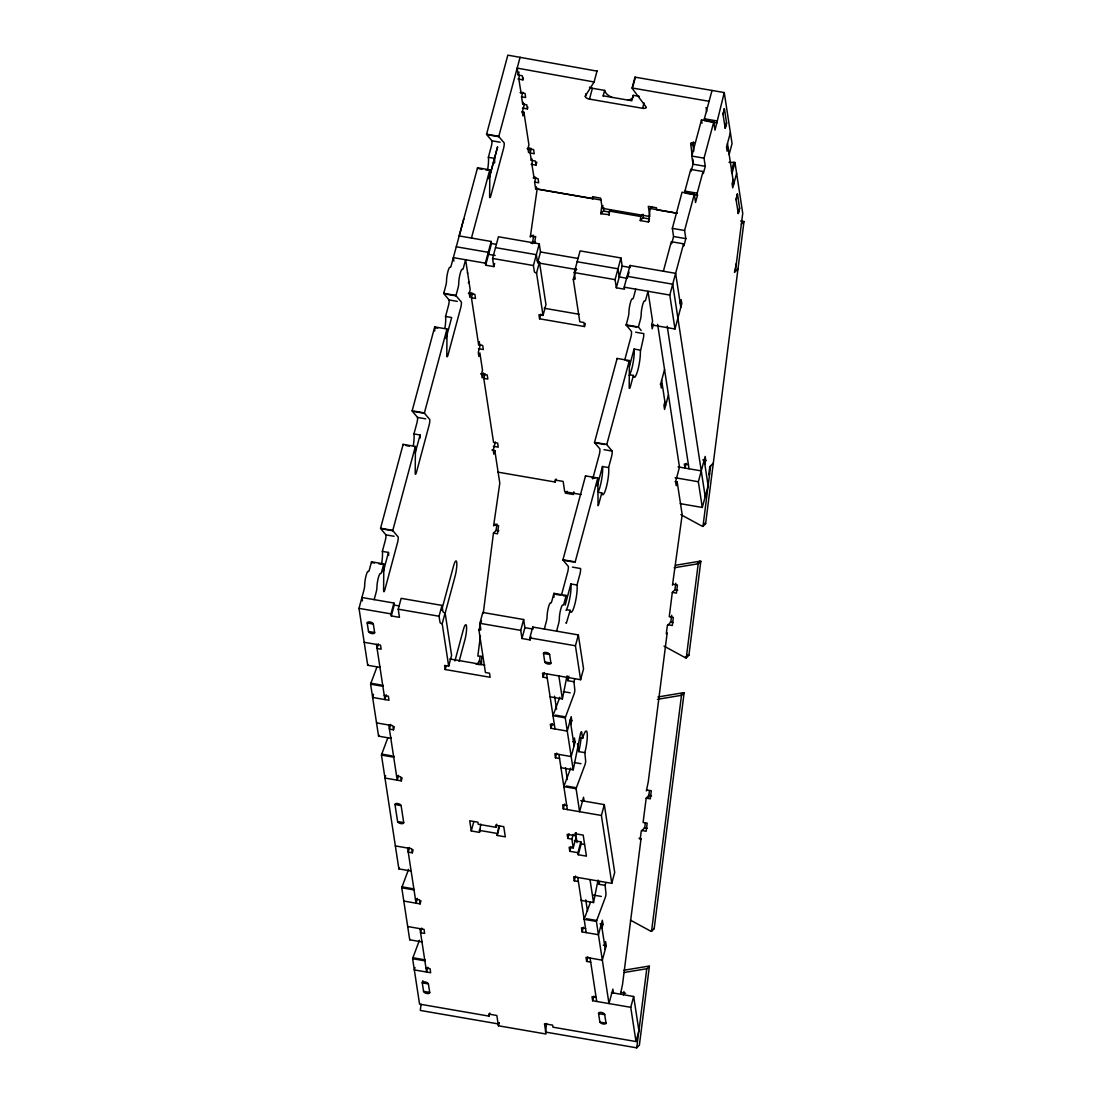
<?xml version="1.0" encoding="UTF-8"?>
<svg xmlns="http://www.w3.org/2000/svg" width="1103" height="1103" viewBox="0 0 1103 1103"><rect width="100%" height="100%" fill="white"/><g stroke="black" fill="none" stroke-linecap="round" stroke-linejoin="round"><path stroke-width="1.5" d="M434.747 330.955L434.775 327.632A4.233 0.745 -80.2 0 0 434.72 326.902L446.977 329.025A4.233 0.745 -80.2 0 1 447.018 329.756L446.798 356.324A4.205 0.745 -80.2 0 0 448.08 354.739L460.723 307.737A4.205 0.745 -80.2 0 0 461.385 302.084L456.132 295.88A4.205 0.745 -80.2 0 1 456.008 295.452L458.062 287.828A4.205 0.745 -80.2 0 0 458.765 283.057A8.424 1.475 -80.2 0 1 460.185 273.53A8.424 1.475 -80.2 0 1 462.433 269.422A4.205 0.745 -80.2 0 0 463.563 267.381L465.618 259.743L470.181 289.62L469.216 293.233L469.837 297.3L471.133 292.488M553.94 597.399L553.968 594.076A4.205 0.731 -80.2 0 0 553.927 593.345L566.17 595.455A4.205 0.731 -80.2 0 1 566.225 596.185L563.302 595.689M598.736 492.352L601.797 492.889A14.78 2.592 -80.2 0 0 602.969 494.709A14.739 2.578 -80.2 0 0 607.229 483.376A14.739 2.578 -80.2 0 0 608.608 467.575L611.517 456.725A4.205 0.731 -80.2 0 0 612.124 453.567L612.179 451.072L606.94 444.867A4.178 0.731 -80.2 0 1 606.802 444.44L594.558 442.317L617.129 358.434L629.372 360.557A4.205 0.731 -80.2 0 1 629.427 361.288L629.193 387.856A4.164 0.731 -80.2 0 0 629.523 388.38L629.689 388.242A4.191 0.731 -80.2 0 0 630.296 386.905L633.398 375.434A14.725 2.578 -80.2 0 0 637.548 371.091A14.725 2.578 -80.2 0 0 640.347 351.747L643.118 339.269A4.219 0.745 -80.2 0 0 643.711 336.125L643.78 333.616L635.618 332.21M500.114 142.232L491.952 140.812L486.699 134.621A4.205 0.745 -80.2 0 1 486.575 134.18L507.835 55.15L597.013 71.13M581.06 737.769L580.854 739.975A14.753 2.592 -80.2 0 1 578.703 751.598L584.824 752.646L585.693 761.263A4.205 0.731 -80.2 0 1 585.1 764.407L576.386 787.776A4.247 0.745 -80.2 0 0 576.097 788.728L579.613 811.698L583.515 797.235L584.135 801.302L581.212 800.806M421.084 1004.254L420.298 1010.431L497.894 1023.846L498.777 1022.936M482.356 656.354L477.833 656.092L480.439 635.604M483.252 613.392L493.455 533.094L496.102 530.378L498.832 530.846M537.285 188.034L530.295 237.104L532.06 235.284M480.081 656.506L479.447 661.483L477.682 663.289M496.074 530.571L496.929 523.939M532.515 243.708L533.604 235.173M481.914 656.809L480.894 664.902L481.777 663.992M493.455 533.094L497.536 533.811L498.57 525.704L493.675 524.863M534.486 242.977L535.7 236.442M609.407 214.699L600.79 213.748L601.645 206.992M600.79 213.748L603.438 211.031L603.865 207.654M573.822 491.814L573.477 494.516L565.301 493.11L567.066 491.29M608.966 215.154L609.476 211.114L610.8 209.749M649.322 221.083L648.44 221.979L640.264 220.572L640.788 216.519L642.994 214.258M640.264 220.572L642.911 217.843L643.297 214.809M546.619 1023.474L545.53 1032.077L636.734 1047.85L639.382 1045.134L649.391 966.242A4.205 4.012 44 0 0 648.206 966.2L623.898 970.254M648.44 221.979L650.15 208.481L651.735 206.854M620.617 993.431L622.533 984.414L641.05 838.638L639.009 838.28M646.344 790.948L648.247 781.944L667.177 632.901L666.295 633.798L667.329 625.704L669.976 622.988M672.472 585.21L682.192 514.701L677.201 482.052L675.16 481.694M651.556 795.897L648.84 795.415L646.193 798.145L643.104 822.438L647.185 823.141L646.165 831.248L641.45 830.421M677.697 590.16L674.967 589.678L672.32 592.408L669.245 616.701L673.326 617.404L672.292 625.498L667.577 624.684M623.498 994.865L623.94 991.487M644.717 827.815L645.365 822.755M648.578 797.441L649.433 790.699M670.858 622.078L671.713 615.336M674.926 590.022L675.794 583.266M636.734 1047.85L646.744 968.958L649.391 966.242M630.392 920.123L650.384 930.987A4.205 4.026 44.5 0 0 651.528 931.359L681.475 695.552L684.122 692.836A4.205 4.012 44.2 0 0 682.936 692.794L657.981 696.958M664.006 646.11L685.115 657.581A4.205 4.012 44.1 0 0 686.259 657.953L698.185 564.005L700.832 561.289A4.219 4.026 44.4 0 0 699.647 561.248L675.519 565.274M680.882 514.646L701.825 526.034A4.205 4.012 44.2 0 0 702.969 526.407L710.663 465.811M735.343 271.49L742.733 213.306L734.956 162.472A4.219 1.93 15.1 0 0 733.798 162.362L729 162.362M651.528 931.359L654.176 928.643L684.122 692.836M686.259 657.953L688.906 655.237L700.832 561.289M702.969 526.407L705.617 523.691L744.001 221.524L740.623 220.945M566.887 676.429L562.627 697.799A4.205 0.731 -80.2 0 1 562.365 698.916L550.107 696.806M598.047 880.056L593.524 902.544L581.267 900.434L581.474 899.607M519.348 74.907L518.851 79.154L521.085 93.107L521.595 92.459M532.404 160.183L531.908 164.416L534.128 178.369L534.941 176.811M380.108 666.846A4.205 0.731 -80.2 0 1 379.97 667.384L367.713 665.274L358.999 608.36L363.976 589.884A4.205 0.745 -80.2 0 0 364.679 585.114A8.424 1.475 -80.2 0 1 366.099 575.587A8.424 1.475 -80.2 0 1 368.347 571.478A4.205 0.745 -80.2 0 0 369.477 569.438L371.532 561.799L383.775 563.923A4.219 0.745 -80.2 0 1 383.83 564.653L383.596 591.222A4.205 0.745 -80.2 0 0 384.878 589.65L397.521 542.648A4.205 0.745 -80.2 0 0 398.183 536.996L392.944 530.791A4.205 0.745 -80.2 0 1 392.806 530.364L415.376 446.467L403.133 444.357L380.563 528.24A4.205 0.745 -80.2 0 0 380.687 528.668L385.94 534.872L394.102 536.279M425.703 418.837L417.541 417.417L412.288 411.226A4.205 0.731 -80.2 0 1 412.164 410.785L434.72 326.902M457.304 301.381L449.128 299.975L443.889 293.77A4.205 0.745 -80.2 0 1 443.751 293.343L445.805 285.705A4.205 0.745 -80.2 0 0 446.522 280.948A8.424 1.475 -80.2 0 1 447.942 271.407A8.424 1.475 -80.2 0 1 450.189 267.312A4.205 0.745 -80.2 0 0 451.306 265.258L477.544 167.753L489.787 169.862A4.205 0.745 -80.2 0 1 489.842 170.607L489.608 197.175A4.205 0.745 -80.2 0 0 490.89 195.589L503.533 148.588A4.205 0.745 -80.2 0 0 504.195 142.935L498.956 136.731A4.205 0.745 -80.2 0 1 498.818 136.303L520.092 57.273M463.784 218.89L459.193 235.932L491.18 241.474L491.497 243.501L485.665 265.203L493.827 266.609L494.668 263.507M381.748 562.916A14.739 2.578 -80.2 0 0 382.355 551.376L385.278 540.525A4.205 0.745 -80.2 0 0 385.94 534.872M413.349 445.474A14.739 2.578 -80.2 0 0 413.956 433.92L416.879 423.069A4.205 0.745 -80.2 0 0 417.541 417.417M444.95 328.018A14.739 2.578 -80.2 0 0 445.557 316.464L448.466 305.628A4.205 0.745 -80.2 0 0 449.128 299.975M487.747 169.007A14.739 2.578 -80.2 0 0 488.367 157.315L491.29 146.465A4.205 0.745 -80.2 0 0 491.952 140.812M374.179 599.632L376.22 592.008A4.205 0.745 -80.2 0 0 376.881 588.285L377.047 585.141A8.424 1.475 -80.2 0 1 380.163 573.546L380.825 573.629A4.205 0.745 -80.2 0 0 381.721 571.547L383.775 563.923M415.376 446.467A4.233 0.745 -80.2 0 1 415.431 447.211L415.197 473.78A4.205 0.745 -80.2 0 0 416.479 472.194L429.122 425.193A4.205 0.745 -80.2 0 0 429.784 419.54L424.531 413.335A4.205 0.731 -80.2 0 1 424.407 412.908L446.977 329.025M471.45 238.055L489.787 169.862M383.182 572.112L388.477 552.438L382.355 551.376M415.279 452.823L420.078 434.982L413.956 433.92M445.998 338.621L451.678 317.526L445.557 316.464M488.987 178.865L497.591 146.837L489.194 178.093M518.038 79.002L522.946 79.857L522.312 75.776L518.231 75.073L519.044 72.067M522.946 79.857L523.429 78.051M522.491 108.066L527.386 108.921L526.765 104.84L522.684 104.137L521.554 96.802L522.767 92.28M522.684 104.137L523.167 102.331M378.315 643.835L377.074 648.481L381.155 649.198L380.535 645.117L364.197 642.291M478.426 348.7L483.335 349.541L482.7 345.473L478.619 344.756L471.422 297.755L472.677 293.108M524.49 103.792L522.326 111.83L522.96 115.898L523.925 112.285L521.884 111.927M480.398 624.656L478.936 630.089L485.43 672.513L489.511 673.216L490.146 677.283L445.226 669.521L444.606 665.44L448.687 666.157L451.596 655.306L445.116 612.882A2.109 0.965 15.1 0 1 442.91 611.517L441.972 605.409L401.147 598.35L398.224 609.187L399.465 617.335L391.303 615.929L390.986 613.888L393.909 603.038L361.922 597.509L362.446 600.901M485.665 265.203L485.348 263.162L491.18 241.474M527.386 108.921L527.868 107.101M391.303 615.929L394.226 605.078L393.909 603.038M373.503 694.228L372.635 697.441L388.973 700.267L388.353 696.2L384.258 695.483M493.827 266.609L492.586 258.46L498.418 236.773L539.257 243.832L540.498 251.98L537.575 262.817L576.786 269.601M529.854 147.733L528.558 152.545L527.937 148.478L528.916 144.865L523.925 112.285M478.619 344.756L479.46 341.668M531.094 164.278L535.989 165.133L535.369 161.052L531.288 160.349L530.157 153.014L531.37 148.491M386.188 694.738L384.892 699.564L376.454 644.414M480.481 344.233L478.275 352.45L478.895 356.517L479.874 352.905L482.521 370.222L481.542 373.834L482.163 377.902L483.486 372.979M531.288 160.349L531.77 158.542M535.989 165.133L536.803 162.113M593.304 196.941L592.807 198.747L535.644 188.861L534.61 182.064L535.824 177.555M390.655 724.437L389.4 729.083L393.495 729.8L394.322 726.698M493.358 446.301L498.266 447.156L497.646 443.075L493.551 442.372L483.762 378.357L485.017 373.71M535.644 188.861L536.223 186.683M385.623 775.63L384.975 778.042L401.299 780.869L402.112 777.863M448.687 666.157L442.193 623.733A2.109 0.965 15.1 0 1 440 622.354L439.063 616.246L441.972 605.409M585.335 323.455L584.493 326.557L539.574 318.795L538.953 314.713L543.034 315.43L536.554 273.006A2.109 0.965 15.1 0 1 534.348 271.628L533.411 265.52L539.257 243.832M441.669 610.166L453.498 566.197A10.52 1.848 -80.2 0 1 456.711 562.24A10.52 1.848 -80.2 0 1 455.056 576.373L444.978 613.833M398.514 775.34L397.218 780.166L388.78 725.016M442.193 623.733L445.116 612.882M536.554 273.006L539.464 262.156A2.109 0.965 15.1 0 1 537.271 260.791M728.559 154.296A4.205 1.916 15.1 0 0 729.152 154.42L732.061 143.569L724.257 92.569L634.997 77.141L632.088 87.978A4.205 1.916 15.1 0 0 632.35 88.598L646.344 107.322A4.219 1.93 15.1 0 1 642.58 108.301L589.498 99.118A4.219 1.93 15.1 0 1 585.5 97.174L585.831 93.672M495.371 442.027L493.206 450.065L493.827 454.133L494.806 450.52L491.883 450.01M589.498 99.118L592.408 88.281L604.665 90.391A14.739 6.728 15.1 0 0 612.041 97.478M585.1 96.375L594.09 81.98L597.109 70.73M445.226 669.521L446.053 666.419M539.574 318.795L540.828 314.148M543.034 315.43L545.957 304.58L539.464 262.156M603.355 96.471A14.739 6.728 15.1 0 1 603.203 95.809L604.665 90.391M454.932 660.945L463.26 629.992A10.52 1.848 -80.2 0 1 466.472 626.049A10.52 1.848 -80.2 0 1 464.818 640.181L459.124 661.345M409.475 847.462L408.234 852.109L412.315 852.812L413.129 849.806M478.936 630.089A2.109 0.965 15.1 0 0 480.825 629.413L479.888 623.305L482.811 612.468L523.649 619.528L524.89 627.662L521.981 638.513L530.143 639.933L530.97 636.831M584.493 326.557L583.873 322.49L579.792 321.786L573.298 279.362A2.109 0.965 15.1 0 0 575.187 278.687L574.249 272.579L580.081 250.891L620.92 257.95L622.175 266.099L616.329 287.786L624.505 289.207L624.188 287.166L630.02 265.465L675.629 273.351L680.813 307.296M480.77 623.305L481.501 620.589M573.298 279.362L576.221 268.512M632.832 86.792L635.259 77.748A4.205 1.916 15.1 0 1 634.997 77.141M677.008 213.293L656.795 209.804L656.478 207.764L648.316 206.358L649.874 216.533L602.224 208.302L602.955 205.585M639.368 96.388L633.246 95.341L631.785 100.759L603.203 95.823M417.348 898.366L416.052 903.192L407.614 848.042M403.795 901.068L420.133 903.895L420.96 900.793M421.815 928.064L420.56 932.711L424.641 933.414L424.021 929.346L407.696 926.52M642.58 108.301L644.042 102.882M414.976 967.51L414.328 969.923L430.666 972.736L430.046 968.668L425.965 967.965M497.715 472.098L555.292 482.052L556.119 478.95M422.863 980.691L422.27 982.856L423.58 991.432A3.157 1.448 15.1 0 0 426.889 993.486A3.157 1.448 15.1 0 0 429.715 992.493L428.405 983.917L422.27 982.856A3.157 1.448 15.1 0 1 425.11 981.946A3.157 1.448 15.1 0 1 428.419 984M427.881 967.221L426.585 972.033L419.94 928.643M521.981 638.513L520.726 630.364L523.649 619.528M616.329 287.786L615.088 279.638L620.92 257.95M480.288 829.277L479.447 832.379L471.284 830.959L473.78 821.666M530.143 639.933L529.826 637.892L532.749 627.042L578.344 634.928L583.542 668.859L580.619 679.71L542.511 673.12L543.131 677.201L547.212 677.904M627.841 276.798L629.082 272.151M479.447 832.379L480.798 824.134M544.317 629.041L546.371 621.416A4.205 0.745 -80.2 0 0 547.019 617.694L547.185 614.564A8.424 1.475 -80.2 0 1 548.798 606.085A8.424 1.475 -80.2 0 1 550.755 603.01A4.219 0.745 -80.2 0 0 551.872 600.97L553.927 593.345M563.081 560.2A4.178 0.731 -80.2 0 1 562.957 559.772L585.528 475.889L597.771 477.999L598.102 505.684A4.219 0.745 -80.2 0 0 598.695 504.347L601.797 492.889M624.767 359.84L630.875 337.16A4.219 0.745 -80.2 0 0 631.467 334.002L631.523 331.507L626.173 325.013L628.2 317.237A4.205 0.745 -80.2 0 0 628.862 313.528L629.027 310.384A8.424 1.475 -80.2 0 1 630.626 301.905A8.424 1.475 -80.2 0 1 632.584 298.844A4.219 0.745 -80.2 0 0 633.701 296.79L635.755 289.165M471.284 830.959L469.726 820.784L477.889 822.19L478.206 824.231L495.895 827.291L496.736 824.189M495.895 827.291L495.592 825.251L503.754 826.671L505.312 836.846L497.15 835.44L498.914 825.651M561.565 594.751L567.673 572.057A4.219 0.745 -80.2 0 0 568.348 568.114A4.233 0.745 -80.2 0 0 568.335 566.404L563.081 560.2L573.298 561.965M592.725 478.923L599.274 454.601A4.205 0.731 -80.2 0 0 599.867 451.458L599.935 448.949L594.682 442.758A4.178 0.731 -80.2 0 1 594.558 442.317M497.15 835.44L499.645 826.133M543.131 677.201L544.386 672.54M556.574 631.164L558.628 623.54A4.205 0.745 -80.2 0 0 559.276 619.817L559.442 616.674A8.424 1.475 -80.2 0 1 561.041 608.194A8.424 1.475 -80.2 0 1 562.999 605.133A4.219 0.745 -80.2 0 0 564.129 603.079L566.17 595.455M575.339 562.323A4.178 0.731 -80.2 0 1 575.201 561.882L597.771 477.999M606.802 444.44L629.372 360.557M641.16 330.514L638.403 326.984L640.457 319.36A4.205 0.745 -80.2 0 0 641.105 315.637L641.27 312.507A8.424 1.475 -80.2 0 1 642.884 304.028A8.424 1.475 -80.2 0 1 644.828 300.954A4.219 0.745 -80.2 0 0 645.958 298.913L648.012 291.289L652.576 321.152L651.611 324.765L652.231 328.832L653.486 324.185M565.205 605.051L570.885 583.97L577.007 585.017L579.916 574.18A4.233 0.745 -80.2 0 0 580.578 568.528L572.416 567.107M597.178 486.202L602.472 466.514L608.608 467.575M629.455 366.265L634.073 349.058L640.195 350.12M693.815 151.07L692.849 144.727L693.58 142.025M671.63 243.749L673.575 236.511L672.334 228.362L682.054 192.212L694.311 194.321L695.552 202.469L697.496 195.245L697.193 193.204L703.025 171.517L690.768 169.393L684.935 191.081L685.253 193.122L697.496 195.245M691.471 169.986L693.029 164.195L691.788 156.047L701.508 119.896L713.765 122.006L715.006 130.154L724.257 92.569M663.372 271.241L671.313 241.709L683.57 243.818L683.874 245.859L685.832 238.634L684.577 230.486L694.311 194.321M704.707 120.806L704.39 118.766L712.014 90.446M703.025 171.517L703.328 173.543L705.286 166.319L704.031 158.17L713.765 122.006M570.83 724.326L571.795 720.7L571.175 716.633L567.287 731.096L550.948 728.27L552.203 723.623M580.619 679.71L575.435 645.779L578.344 634.928M651.776 324.971L674.981 328.984L669.783 295.053L683.57 243.818M723.03 114.45L724.34 108.645L723.03 114.45L725.25 128.403L726.601 123.384L724.492 109.018M559.552 758.506L555.471 757.802L556.712 753.142M725.112 128.017L726.574 122.598M680.193 303.215L681.171 299.602L681.792 303.67L674.981 328.984M419.43 940.225L412.908 957.749A4.233 0.745 -80.2 0 0 412.619 958.7L419.567 1004.116L488.987 1016.125L489.815 1013.023M664.558 369.519L660.669 383.982L661.29 388.063L662.269 384.437L660.228 384.092M730.393 132.663L726.505 147.126L727.125 151.194L728.104 147.581M573.477 741.63L574.442 738.017L575.063 742.085L571.175 756.548L554.85 753.721L555.471 757.802M664.916 401.754L663.937 405.366L664.558 409.434L668.459 394.971M612.137 992.755L633.673 996.492L638.913 1030.685L635.99 1041.535L552.961 1027.183L552.644 1025.142L544.482 1023.736L546.054 1034.021L498.418 1025.776L499.245 1022.674M731.372 171.392L733.798 162.362M732.047 173.323L734.956 162.472M578.372 881.531L574.291 880.814L573.67 876.747L611.779 883.338L601.397 815.462L563.288 808.871L564.584 804.046M733.081 180.161L732.116 183.774L732.737 187.855L736.625 173.392M736.073 199.726L737.397 193.921L736.073 199.726L738.307 213.665L739.644 208.66L737.535 194.293M567.797 838.404L567.176 834.323L575.339 835.743L575.035 833.703L583.197 835.109L586.424 856.149L578.248 854.742L577.944 852.702L569.768 851.295L569.148 847.228L573.229 847.931L571.878 839.107L567.797 838.404L569.051 833.744M738.155 213.293L739.617 207.874M571.878 839.107L573.133 834.461M569.768 851.295L571.023 846.649M575.339 835.743L576.18 832.641M573.229 847.931L576.152 837.08M677.201 482.052L676.222 485.665L675.601 481.597L679.489 467.134L657.636 324.296M577.944 852.702L580.854 841.865L574.332 840.734M578.248 854.742L581.171 843.892L580.854 841.865M686.19 463.425L684.935 468.072L684.315 464.005L688.396 464.708M574.291 880.814L575.587 876.003M601.397 815.462L604.32 804.611L581.116 800.599M680.261 503.657L702.294 507.463L698.351 481.749L705.162 456.435L705.782 460.502L704.817 464.129M601.99 927.94L602.955 924.328L602.335 920.26L598.446 934.724L582.108 931.897L583.363 927.251M702.294 507.463L708.126 485.775L704.197 460.048M590.712 962.133L586.631 961.416L587.871 956.77M611.779 883.338L614.702 872.487L604.32 804.611M604.637 945.257L605.602 941.645L606.223 945.712L602.335 960.175L586.01 957.349L586.631 961.416M635.99 1041.535L630.751 1007.329L592.642 1000.738L593.897 996.092M630.751 1007.329L633.673 996.492M577.007 585.017A14.739 2.578 -80.2 0 1 574.691 604.802A14.739 2.578 -80.2 0 1 570.196 610.331L566.322 623.292A4.233 0.745 -80.2 0 1 565.991 622.754M391.014 737.452A4.205 0.745 -80.2 0 1 390.807 738.279L378.563 736.17L370.608 684.177A4.233 0.745 -80.2 0 1 370.898 683.226L376.881 667.163M411.129 871.012L398.872 868.902L381.459 755.072A4.233 0.745 -80.2 0 1 381.748 754.121L387.732 738.059M422.104 941.369A4.205 0.731 -80.2 0 1 421.966 941.907L409.723 939.797L401.768 887.805A4.205 0.745 -80.2 0 1 402.057 886.853L408.579 869.329M559.828 697.234L553.292 714.758A4.247 0.745 -80.2 0 0 553.003 715.709L565.246 717.819L573.215 769.825L560.958 767.702A4.205 0.731 -80.2 0 0 561.096 767.15M565.246 717.819A4.247 0.745 -80.2 0 1 565.549 716.881L574.249 693.511A4.205 0.731 -80.2 0 0 574.842 690.368L573.974 681.751A14.725 2.578 -80.2 0 0 574.622 679.145M570.678 768.129L564.143 785.653A4.247 0.745 -80.2 0 0 563.854 786.604L576.097 788.728M590.436 902.323L584.452 918.385A4.247 0.745 -80.2 0 0 584.163 919.337L596.406 921.446L608.98 1003.565L612.868 989.101L613.489 993.183L611.448 992.824M596.406 921.446A4.247 0.745 -80.2 0 1 596.709 920.495L605.409 897.139A4.205 0.731 -80.2 0 0 606.002 893.981L605.133 885.378A14.725 2.578 -80.2 0 0 605.781 882.772M594.09 81.98L517.169 68.11L518.231 75.073M565.977 610.428L566.528 609.504A14.739 2.578 -80.2 0 0 570.058 596.861A14.739 2.578 -80.2 0 0 570.885 583.956M531.026 243.391L532.79 241.571L535.506 242.04M741.354 224.254L744.001 221.524M736.377 263.396L734.46 272.4L737.99 268.774L737.328 269.449M495.371 524.09L493.606 525.91L499.797 483.169L494.806 450.52M713.31 463.095L709.78 466.721L708.746 474.814L709.629 473.904M697.441 563.509L698.323 562.613M698.764 562.158L699.647 561.248M685.115 657.581L685.997 656.671M681.171 694.614L682.495 693.249M643.835 828.725L641.188 831.441L640.167 839.548L641.05 838.638M674.126 567.783L696.999 563.964A4.205 4.012 44 0 1 698.185 564.005M657.416 699.33L680.289 695.51A4.205 4.012 44.3 0 1 681.475 695.552M624.119 972.501L645.558 968.917A4.205 4.012 44.4 0 1 646.744 968.958M632.088 87.978L709.091 101.297M704.39 118.766L716.647 120.889M706.237 121.068L716.95 122.929M520.12 92.583L525.014 93.424L525.635 97.505L521.554 96.802M691.788 156.047L704.031 158.17M693.029 164.195L705.286 166.319M486.575 134.18L498.818 136.303M488.739 134.966L498.956 136.731M527.082 148.505L533.618 149.636L534.238 153.717L530.157 153.014M684.935 191.081L697.193 193.204M488.367 157.315L494.502 158.377A14.739 2.578 -80.2 0 1 494.613 163.065M533.163 177.859L538.071 178.7L538.691 182.781L534.61 182.064M479.047 168.731L481.97 169.242M485.761 169.89L487.802 170.248M536.237 188.792L600.887 199.974M650.15 208.481L677.173 213.155M609.476 211.114L640.788 216.519M603.438 211.031L609.573 212.079M642.911 217.843L649.557 219.001M672.334 228.362L684.577 230.486M673.575 236.511L685.832 238.634M530.35 236.056L535.258 236.897M491.497 243.501L496.391 244.356M540.498 251.98L578.069 258.474M622.175 266.099L630.337 267.505L630.02 265.465M495.495 247.623L536.334 254.683L537.326 261.19M577.172 261.742L618.011 268.801L619.252 276.936L627.414 278.356M456.284 246.782L488.271 252.311L488.574 254.352L495.109 255.482M627.111 276.315L672.706 284.202L705.203 496.612M492.586 258.46L533.411 265.52M574.249 272.579L615.088 279.638M485.348 263.162L453.361 257.633L453.884 261.025M624.188 287.166L669.783 295.053M468.361 293.26L474.883 294.391L475.517 298.472L471.422 297.755M544.165 308.233L579.103 314.272M443.751 293.343L456.008 295.452M626.146 324.875L638.403 326.984M445.929 294.115L456.132 295.88M626.283 325.302L636.486 327.067M434.775 327.632L437.684 328.142M626.504 360.778L629.427 361.288M630.323 374.896L633.398 375.434M480.687 373.862L487.223 374.992L487.843 379.074L483.762 378.357M702.721 459.979L705.782 460.502M412.164 410.785L424.407 412.908M414.328 411.571L424.531 413.335M594.682 442.758L604.899 444.523M604.017 449.666L612.179 451.072M678.069 466.886L701.274 470.898M675.16 477.737L698.351 481.749M406.097 445.598L409.296 446.15M591.704 477.682L594.903 478.233M581.143 494.544L564.708 491.704L563.137 481.418L554.974 480.012L555.292 482.052M380.563 528.24L392.806 530.364M562.957 559.772L575.201 561.882M382.727 529.026L392.944 530.791M672.72 584.19L677.435 585.004L676.415 593.111L672.32 592.408M374.496 563.04L371.573 562.544A4.219 0.745 -80.2 0 0 371.532 561.799M378.867 563.798L381.79 564.309M556.009 594.42L560.393 595.179M670.224 621.968L673.368 622.519M567.135 609.807L570.196 610.331M394.226 605.078L399.121 605.919M524.89 627.662L533.066 629.082L532.749 627.042M398.224 609.187L439.063 616.246M479.888 623.305L520.726 630.364M358.999 608.36L390.986 613.888M529.826 637.892L575.435 645.779M367.202 622.988L373.338 624.05L374.634 632.529A3.157 1.448 15.1 0 1 371.808 633.536A3.157 1.448 15.1 0 1 368.499 631.481L367.202 622.988A3.157 1.448 15.1 0 1 370.043 621.995A3.157 1.448 15.1 0 1 373.338 624.05M543.476 653.472L549.597 654.52L550.907 663.013A3.157 1.434 15.2 0 1 548.081 664.006A3.157 1.434 15.2 0 1 544.772 661.952L543.476 653.472A3.157 1.448 15.1 0 1 546.302 652.466A3.157 1.448 15.1 0 1 549.597 654.52M368.499 631.481L374.634 632.529M544.772 661.952L550.907 663.013M478.633 661.331L481.901 661.897M449.803 658.96L484.741 664.999M475.986 664.061L479.529 664.668M567.121 675.946L567.852 680.689L573.974 681.751M563.357 691.636L570.168 692.808M370.898 683.226L381.1 684.991M555.333 715.116L565.549 716.881M370.608 684.177L382.851 686.287A4.233 0.745 -80.2 0 1 383.141 685.349M569.755 720.356L571.795 720.7M554.409 724.905L550.328 724.202L550.948 728.27M579.585 737.866L582.646 738.403A14.739 2.592 -80.2 0 1 587.141 732.861A14.739 2.592 -80.2 0 1 584.824 752.673M573.022 741.726L575.063 742.085M376.537 722.892L392.861 725.719L393.495 729.8M574.208 762.531L581.019 763.703M646.592 789.927L651.308 790.741L650.274 798.848L646.193 798.145M381.748 754.121L391.951 755.886M566.184 786.012L576.386 787.776M381.459 755.072L393.702 757.196A4.233 0.745 -80.2 0 1 393.992 756.244M396.597 776.098L400.679 776.802L401.299 780.869M566.749 805.507L562.654 804.804L563.288 808.871M644.097 827.705L647.24 828.256M394.984 804.556L401.12 805.617L403.712 822.59L397.59 821.528L394.984 804.556A3.157 1.448 15.4 0 1 397.783 803.549A3.157 1.448 15.4 0 1 401.106 805.617M581.171 843.892L584.438 844.457M479.143 830.338L496.833 833.399M395.357 845.918L411.695 848.745L412.315 852.812M598.488 880.925L599.012 884.316L605.133 885.378M593.152 895.016L601.328 896.436M402.057 886.853L412.26 888.618M586.493 918.73L596.709 920.495M401.768 887.805L414.011 889.914A4.205 0.745 -80.2 0 1 414.163 889.418M600.046 923.831L602.955 924.328M415.417 899.11L419.512 899.827L420.133 903.895M585.569 928.533L581.488 927.83L582.108 931.897M603.313 945.202L606.223 945.712M620.865 992.41L625.58 993.224M412.908 957.749L423.111 959.513M412.619 958.7L424.862 960.81A4.233 0.745 -80.2 0 1 425.151 959.872M596.103 997.374L592.021 996.671L592.642 1000.738M598.584 1013.616L604.72 1014.663M423.566 991.335L429.701 992.397M727.484 143.514L733.716 184.229M706.072 107.542L706.692 111.624M701.508 119.896L702.004 123.15M692.229 155.633L690.63 143.349A4.219 1.93 15.1 0 1 694.228 142.714M692.739 158.942L693.236 162.251M690.768 169.393L691.085 171.434M667.205 326.198L689.03 468.775M661.635 380.37L665.536 405.821M602.224 208.302L600.666 198.113L592.504 196.706L592.807 198.747M582.646 738.403L581.708 732.295A4.164 0.731 -80.2 0 0 581.378 731.758L581.198 731.909A4.164 0.731 -80.2 0 0 580.44 733.853L573.477 768.694A4.205 0.731 -80.2 0 1 573.215 769.825M577.489 743.67L578.703 751.598M570.196 720.245L574.098 745.697M601.356 923.873L605.257 949.325M558.849 675.946L562.365 698.916M590.008 879.574L593.524 902.544M554.588 696.186L556.588 709.188M565.549 767.798L567.356 779.545M575.476 832.668L577.007 842.623M585.748 899.814L587.499 911.188M546.592 673.823L555.03 728.973M558.931 754.424L567.369 809.574M577.751 877.45L586.189 932.6M590.091 958.052L596.723 1001.455M498.418 1025.776L496.833 1015.491L488.67 1014.084L488.987 1016.125M585.528 475.889L585.569 476.62M592.408 88.281A4.219 1.93 15.1 0 1 589.429 87.178M691.567 144.534A14.725 6.728 15.1 0 1 692.849 144.727M633.246 95.341A14.739 6.728 15.1 0 1 627.69 100.18M705.617 523.691A4.205 4.012 44.5 0 1 704.459 523.318M688.906 655.237A4.205 4.012 44.2 0 1 687.762 654.865M654.176 928.643A4.205 4.026 44.5 0 1 653.583 928.505M468.982 281.803A3.157 1.448 15.1 0 1 468.251 282.74M467.382 272.731A3.157 1.448 15.1 0 1 467.686 273.323M409.861 939.246A4.205 0.731 -80.2 0 1 409.723 939.797M399.134 867.771A4.205 0.745 -80.2 0 1 398.872 868.902M403.712 822.59A3.157 1.448 14.7 0 1 400.844 823.583A3.157 1.448 14.7 0 1 397.576 821.528M378.825 735.053A4.205 0.745 -80.2 0 1 378.563 736.17M367.919 664.447A4.205 0.731 -80.2 0 1 367.713 665.274M388.477 552.438A14.739 2.578 -80.2 0 1 388.656 555.429M403.133 444.357A4.233 0.745 -80.2 0 1 403.174 445.088M420.078 434.982A14.739 2.578 -80.2 0 1 420.257 437.974M477.544 167.753A4.205 0.745 -80.2 0 1 477.585 168.483M602.472 466.514A14.697 2.578 -80.2 0 1 602.583 471.436L602.183 475.834A14.697 2.578 -80.2 0 1 598.129 492.007M617.115 358.434A4.205 0.731 -80.2 0 1 617.17 358.958M634.073 349.058A14.794 2.592 -80.2 0 1 634.184 353.98L634.032 356.104A14.725 2.578 -80.2 0 1 629.165 375.53M599.549 882.138A14.739 2.592 -80.2 0 1 599.012 884.316M568.9 676.194A14.753 2.592 -80.2 0 1 567.852 680.703M605.988 1022.964A3.157 1.448 15.1 0 1 603.148 1023.956A3.157 1.448 15.1 0 1 599.853 1021.902M606.016 1023.157L599.88 1022.095L598.557 1013.423A3.157 1.448 15.1 0 1 601.383 1012.416A3.157 1.448 15.1 0 1 604.678 1014.484L606.016 1023.157"/></g></svg>
